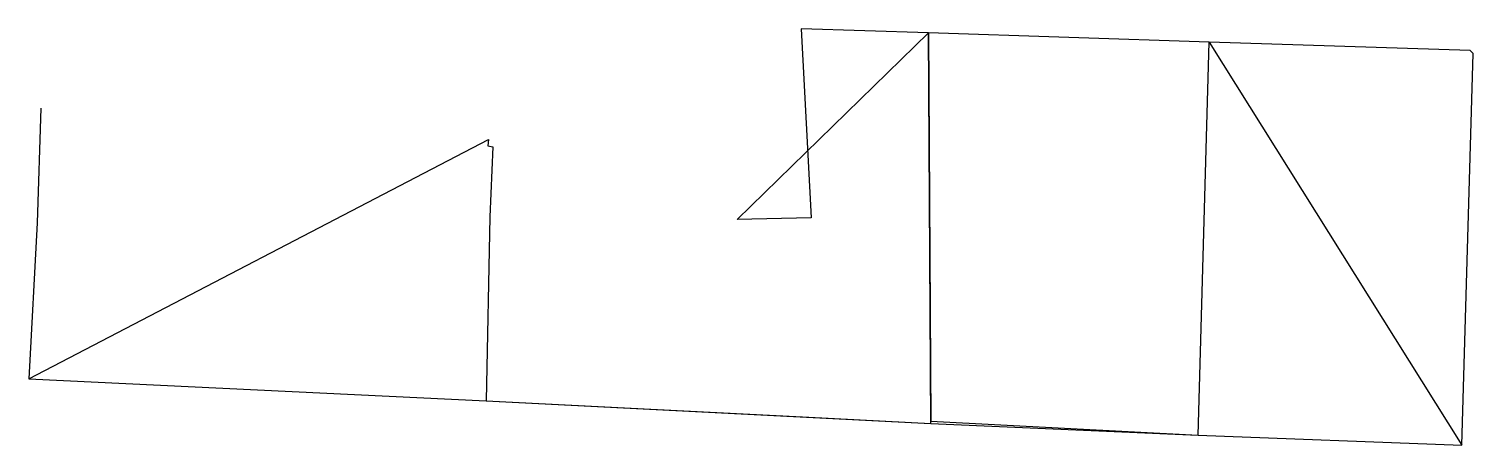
# Model space of a CAD drawing. Header units: millimetres. Extents: x 612589.1 to 612631.6, y 1319317.4 to 1319329.7.
import ezdxf

# ---------------------------------------------------------------- set-up
doc = ezdxf.new("R2010")
doc.units = ezdxf.units.MM

msp = doc.modelspace()

# ---------------------------------------------------------------- linework, layer by layer
msp.add_lwpolyline([(612589.443, 1319327.315), (612589.331, 1319323.939), (612589.092, 1319319.349), (612602.61, 1319326.397), (612602.595, 1319326.204), (612602.741, 1319326.181), (612602.655, 1319324.117), (612602.547, 1319318.701), (612611.853, 1319318.222), (612615.621, 1319318.034), (612615.621, 1319318.034), (612615.556, 1319329.529), (612611.813, 1319329.651), (612612.102, 1319324.085), (612609.925, 1319324.041), (612615.552, 1319329.532), (612615.628, 1319318.096), (612623.485, 1319317.685), (612623.815, 1319329.26), (612631.251, 1319317.392), (612631.578, 1319328.928), (612631.494, 1319329.016)])
at = {"color": 3}
for points in [[(612631.251, 1319317.392), (612631.578, 1319328.928), (612631.494, 1319329.016), (612623.815, 1319329.26), (612615.556, 1319329.529), (612611.813, 1319329.651), (612612.102, 1319324.085), (612609.925, 1319324.041)], [(612589.092, 1319319.349), (612602.547, 1319318.701), (612615.621, 1319318.034), (612623.485, 1319317.685), (612631.251, 1319317.392)]]:
    msp.add_lwpolyline(points, dxfattribs=at)

doc.saveas('drawing.dxf')
